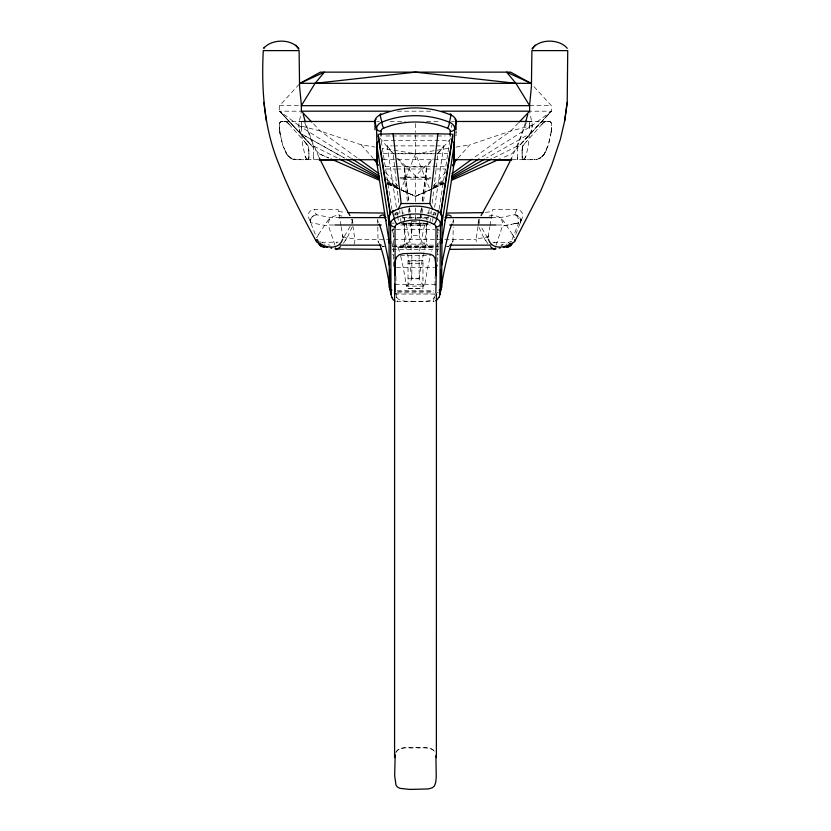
<?xml version="1.0" encoding="UTF-8"?>
<svg xmlns="http://www.w3.org/2000/svg" width="831" height="831" viewBox="0 0 831 831"><rect width="100%" height="100%" fill="white"/><g stroke="black" fill="none" stroke-linecap="round" stroke-linejoin="round"><path stroke-width="0.62" stroke-dasharray="4.16 3.12" d="M301.279 128.047L301.341 123.694M313.661 156.592L313.63 157.89M435.049 294.06L395.951 294.06L395.951 293.114M435.049 285.646L435.049 276.578M437.646 228.421L437.511 266.346M529.721 128.047L529.669 123.777M522.117 151.013L522.128 149.902M522.117 152.374L522.117 150.608M522.117 152.177L522.107 153.569M522.076 156.041L522.159 157.921M522.128 150.307L522.419 146.983M529.721 126.115L529.679 128.358M451.638 127.507L451.659 125.221M522.107 153.538L522.419 158.711L522.18 158.015L523.395 159.459L525.909 159.718M456.074 131.807L456.011 135.858L456.094 131.329M452.853 241.914A5.962 5.682 0 0 0 452.988 240.813L453.207 227.029M453.279 223.259L453.321 220.755A6.066 5.775 0 0 0 453.072 219.052M522.128 149.684L522.709 146.256L525.244 142.901M478.022 223.186L479.144 219.135M488.285 236.825L488.368 235.339M551.555 127.216L551.337 130.145L551.462 123.777M529.42 134.071L527.945 147.845L525.794 156.477A14.085 5.443 90 0 1 524.943 158.087L522.886 159.594M551.504 128.047L551.41 129.304M429.98 222.261L430.416 218.449M431.009 213.38L431.299 210.845M432.182 203.242L437.895 153.787L451.171 137.956M517.484 146.983L517.37 157.921M551.13 132.087L551.337 130.145L550.922 133.677M551.13 132.139L548.46 144.698L544.066 154.389L548.221 145.425L550.901 133.843M422.366 200.655L426.677 166.927L433.211 158.898M427.529 221.077L424.361 244.044L421.026 240.523L419.229 236.461L419.146 225.544L419.967 219.176M420.133 217.899L420.621 214.076M420.787 212.798L421.442 207.708M422.262 201.331L426.677 166.927L404.323 166.927L397.789 158.898M421.473 207.615L420.06 218.584M420.787 222.885L419.146 235.63L411.854 235.63L410.213 222.885M421.442 217.784L421.93 213.962M422.096 212.694L422.584 208.872M423.571 201.227L426.677 177.013L426.677 166.927M402.723 224.37L411.854 225.544L419.146 225.544L419.894 219.851M517.495 146.9L517.526 146.734A5.485 2.119 -90 0 1 517.713 145.778L526.324 122.583M427.705 219.799L428.412 214.689M428.588 213.422L429.118 209.589M477.97 226.624L476.184 238.944L488.088 236.939L488.202 236.316M478.147 225.398L479.04 219.239M310.503 220.433L310.669 222.646L328.588 226.167L334.935 245.155M432.546 221.316L433.315 216.195M433.502 214.917L433.886 212.362M434.644 207.251L443.796 145.882L436.078 145.882M400.698 256.27A254.057 19.186 87.8 0 1 405.902 283.122L406.359 286.093L424.641 286.093L425.098 283.111A254.057 19.186 -87.8 0 1 430.302 256.27M488.088 236.97L489.843 226.78M308.852 157.89L308.935 156.737L308.581 158.711L308.82 158.015L307.428 159.521A2.348 2.181 -90 0 0 308.966 157.952M439.1 209.267L449.8 140.709L381.2 140.709L391.9 209.267M437.397 236.523L438.581 228.899M490.061 225.513L492.835 209.485L516.799 209.485C520.85 209.37 523.946 213.931 522.346 217.66L514.555 237.251M279.559 123.694L279.87 132.087M494.123 243.057L494.248 242.33L508.479 242.33L511.834 241.302M493.78 157.848L520.435 144.532L530.812 133.272L532.339 125.388L529.627 111.188L551.358 111.188L551.358 105.672L530.988 83.318M520.435 144.532L530.78 133.272L532.339 125.388L551.358 111.188L511.865 153.777L502.391 157.932M396.771 301.362A5.817 4.446 -0.1 0 0 397.561 301.404L433.439 301.393L435.049 294.236M525.41 122.739L519.801 138.964L512.27 156.685M279.642 123.3L280.722 121.845L282.852 121.482M522.45 146.9L522.512 146.734A5.495 5.09 90 0 1 522.979 145.778L525.981 142.07M352.24 226.811L348.054 235.973L343.099 243.847M496.065 245.155L502.412 226.167L503.534 225.918M435.361 295.265C432.608 303.284 422.075 300.749 415.531 301.352M520.206 223.02L521.442 219.55L520.227 222.957M516.799 209.485L514.763 214.699A5.973 3.989 80 0 1 518.679 222.937L511.553 240.834M395.67 752.855C399.41 745.251 410.099 748.596 416.809 747.64C422.75 748.357 432.245 745.885 435.299 752.834M508.219 242.974L508.479 242.33M399.296 251.315A254.057 19.186 87.8 0 0 398.371 248.604L397.831 247.223L433.169 247.223L432.629 248.594A254.057 19.186 -87.8 0 0 431.705 251.315M351.648 223.404L352.375 220.807L351.856 219.135M316.808 237.759L318.429 234.685M395.192 214.658L396.387 212.435M546.372 150.234L544.378 153.943L544.949 153.039M350.142 226.437L343.39 237.978M478.978 219.363L479.352 223.404M345.353 240.564L346.745 238.279M396.023 751.972C400.095 745.698 409.392 748.741 415.49 747.64C421.587 748.731 430.884 745.677 434.945 751.951M524.943 158.077L524.912 158.119A14.085 5.443 -90 0 0 525.794 156.477M326.957 222.043C329.928 216.579 336.181 214.408 342.008 216.081M437.262 153.922L443.796 145.882M433.418 185.884L445.271 172.505M457.964 158.181L469.806 144.802L510.608 131.059L532.339 125.388L480.1 158.233M525.556 142.537L526.418 141.582M542.186 123.985L526.158 141.872M542.259 123.902C542.664 121.877 547.899 121.149 546.112 121.492M541.895 124.307L542.477 123.663M542.601 123.518L543.1 122.978M319.135 153.777L328.629 157.942L319.135 153.777L279.642 111.188L279.642 105.672L300.012 83.318M530.812 133.272L551.358 111.188L530.78 133.272L486.634 157.994M279.943 122.583L280.213 122.219M543.183 122.895L544.004 122.105A2.836 2.618 90 0 1 545.105 121.606A2.836 2.618 -90 0 0 544.087 122.032M518.388 122.926L510.608 131.059L473.982 157.713M542.176 156.529L544.025 154.441L542.279 156.425A14.034 12.995 90 0 1 540.202 158.087L538.852 158.773L543.007 155.698L539.267 158.586L536.504 159.448M415.5 201.59L415.5 175.954L433.418 158.222M433.18 187.422L444.689 179.039M433.304 187.65L443.1 181.49M433.429 187.806L443.629 182.093M540.254 158.035L537.387 159.261L532.006 159.708M433.512 187.972L443.941 182.758M402.152 246.547L397.893 247.233M432.546 188.73L415.5 196.355L400.729 189.748L415.5 196.355L445.759 182.872M433.595 188.149L443.079 183.973M431.071 178.769L427.882 178.904L426.677 177.013L404.323 177.013L403.16 178.894L399.929 178.769M400.687 247.15L399.638 247.316L433.107 247.233M503.42 225.939L511.543 224.266M303.211 121.471L281.325 121.627L282.447 121.492M504.438 225.72L510.525 224.463M500.958 245.207L503.004 244.792M501.311 245.135L503.15 244.761M511.387 224.287L513.631 223.861M513.579 223.871L520.331 222.646M506.089 244.2L507.107 244.002M514.597 223.674L518.679 222.937A5.973 1.153 21.7 0 0 520.31 222.77A5.973 5.848 21.7 0 0 514.763 214.699L500.304 217.597L492.056 217.597M448.335 148.344L415.5 153.777L382.665 148.344M455.918 147.097L469.806 144.802M281.325 121.627L281.989 121.513M488.992 216.081C494.819 214.408 501.072 216.579 504.043 222.043M545.261 121.575L545.78 121.513M419.146 225.544L428.277 224.37M522.709 159.625L522.159 159.666M485.418 212.352L492.482 211.541M340.939 225.513L338.165 209.485L314.201 209.485C310.15 209.37 307.055 213.941 308.654 217.66L316.445 237.251M321.524 242.247L338.144 242.205M306.213 159.687L307.345 159.531L306.037 159.697M298.942 121.627L302.65 121.482M282.53 121.482L283.132 121.471M532.1 159.708L530.521 159.718M305.278 159.718L306.753 159.645L305.154 159.718M429.087 179.112L401.913 179.112M318.429 159.697L300.043 159.718L300.677 159.718M531.019 159.718L512.571 159.697M279.642 105.672L301.373 105.672M529.627 105.672L551.358 105.672M397.343 111.188L433.657 111.188M527.789 121.471L547.525 121.471M376.744 121.471L379.362 121.471M390.186 121.471L405.175 121.471M426.532 121.471L440.814 121.471M451.638 121.471L454.256 121.471M385.896 135.983L391.048 135.983M392.336 135.983L436.088 135.983M437.376 135.983L445.104 135.983M396.356 207.251L387.204 145.882L392.346 145.882M393.634 145.882L434.79 145.882M383.361 153.361L394.081 153.361M398.361 153.361L435.86 153.361M436.94 153.361L447.649 153.361M394.382 153.787L434.052 153.787M383.133 159.718L447.867 159.718M385.283 166.699L395.566 166.699M396.854 166.699L431.569 166.699M432.858 166.699L445.717 166.699M385.761 168.994L395.733 168.994M396.73 168.994L431.632 168.994M435.61 168.994L445.582 168.994M400.054 177.689L430.946 177.689M394.881 213.079L403.897 213.079M427.103 213.079L436.119 213.079M394.112 214.865L399.296 214.865M431.705 214.865L436.888 214.865M340.128 217.597L330.696 217.597L316.237 214.699L314.201 209.485M402.547 217.597L428.453 217.597M404.323 221.929L404.323 218.065L426.677 218.065L426.677 221.929M412.269 221.337L418.731 221.337M391.609 223.155L394.195 223.155M405.819 223.155L425.181 223.155M401.165 223.529L428.588 223.529M402.682 223.871L428.318 223.871M333.553 224.993L328.39 224.993A6.201 2.171 -84.7 0 1 330.707 217.753M400.656 224.993L430.344 224.993M497.447 224.993L502.61 224.993A6.201 2.171 84.8 0 0 500.304 217.753M396.345 229.574L434.655 229.574M404.084 244.106L426.916 244.106M392.938 245.155L438.062 245.155M392.97 246.381L438.03 246.381M382.011 246.443L384.587 246.443M392.315 246.443L438.685 246.443M446.413 246.443L448.989 246.443M392.325 249.373L438.675 249.373M400.365 255.564L430.635 255.564M408.031 260.996L422.969 260.996M408.031 263.676L422.969 263.676M396.449 267.499L434.551 267.499M408.031 278.8L422.969 278.8M395.161 284.555L435.839 284.555M408.031 288.45L422.969 288.45M397.208 290.819L433.792 290.819M397.779 291.255L433.221 291.255M397.208 292.855L433.792 292.855M525.722 159.718L523.572 159.521A2.348 2.181 -90 0 1 522.034 157.952M414.202 301.352C408.021 300.853 398.132 302.879 395.681 295.244M547.193 121.471L550.091 121.752L551.358 123.3M300.064 159.718L299.534 159.708M299.617 159.718L298.516 159.697M548.148 121.482L549.675 121.627L547.868 121.471M298.142 159.687L292.148 158.773L293.945 159.344L295.743 159.594L290.808 158.077M284.742 121.482L286.602 121.845L288.399 123.518M528.35 121.482L532.058 121.627M284.836 121.492L285.739 121.575M308.841 159.666L308.291 159.625M492.856 242.205L494.248 242.33M338.518 211.541L345.582 212.352M342.798 236.316L342.912 236.939L354.816 238.944L353.03 226.624M549.011 121.513L549.675 121.627M337.22 157.848L310.565 144.532L300.188 133.272L298.661 125.388L301.373 111.188L279.642 111.188L298.661 125.388L320.392 131.059L361.194 144.802L375.082 147.097M308.114 159.594L306.057 158.077M323.893 244.002L324.911 244.2M327.996 244.792L330.042 245.207M294.496 159.448C292.273 160.809 284.721 152.125 288.773 156.477A14.034 12.995 -90 0 0 290.798 158.087A14.034 12.995 90 0 1 288.783 156.477M430.313 247.15L431.362 247.316L428.848 246.547M387.921 183.973L399.773 189.188M387.007 183.651L399.545 189.208M387.651 183.942L404.022 191.203M396.19 187.713L399.597 189.239M319.592 241.561L320.527 241.987M387.059 182.758L397.488 187.972M290.746 158.035C295.098 160.757 285.428 153.901 288.824 156.529M350.9 158.233L298.661 125.388L300.22 133.272L310.565 144.532M387.9 181.49L397.696 187.65M357.018 157.713L320.392 131.059L312.612 122.926M386.311 179.039L397.82 187.422M286.913 122.032A2.836 2.618 90 0 0 285.895 121.606A2.836 2.618 -90 0 1 286.913 122.032L288.741 123.902M550.787 122.219L551.057 122.583M397.582 158.222L415.5 175.954M288.43 123.549L289.105 124.307M288.887 124.068L305.444 142.537M304.582 141.582L308.55 146.9M361.194 144.802L373.036 158.181M385.729 172.505L397.582 185.884M305.756 142.901L308.041 145.799A5.495 5.09 -90 0 1 308.498 146.723L308.883 151.013M379.829 137.956L393.105 153.787L398.818 203.242M387.204 145.882L393.738 153.922M487.901 243.847L482.946 235.973L478.76 226.811M280.047 133.511L282.779 145.425L287.183 154.722L282.904 145.789L280.109 133.895M484.255 238.279L485.647 240.564M286.082 153.091L286.622 153.943L284.628 150.234M487.61 237.978L480.858 226.437M512.571 234.685L514.192 237.759M434.613 212.435L435.808 214.658M377.793 227.019L378.032 240.803L378.749 242.247M352.022 219.363L352.978 223.186M318.73 156.685L311.199 138.964L305.59 122.739M305.206 156.477A14.085 5.443 90 0 0 306.057 158.087A14.085 5.443 -90 0 1 305.206 156.477L302.536 144.22L301.279 126.011M304.676 122.583L305.05 123.518M322.521 242.33L322.781 242.974M305.164 123.819L312.134 142.361M312.487 143.316L313.287 145.768A5.485 2.119 90 0 1 313.484 146.723L313.505 146.9M308.581 146.983L308.883 151.844M395.805 293.634L397.55 301.373M336.752 242.33L336.877 243.057M342.632 235.339L342.715 236.825M341.157 226.78L342.912 236.97M392.419 228.899L393.603 236.523M397.114 212.362L397.498 214.917M397.685 216.195L398.454 221.316M351.96 219.239L352.853 225.398M407.429 201.227L404.323 177.013L404.323 166.927L408.561 200.354M280.078 133.729L279.87 132.139M401.882 209.589L402.412 213.422M402.588 214.689L403.295 219.799M403.471 221.077L406.639 244.044L409.974 240.523L411.771 236.461L411.854 225.544L411.033 219.176M280.026 133.344L279.621 129.719M404.323 166.927L408.738 201.331M409.558 207.708L410.213 212.798M410.379 214.076L410.867 217.899M408.416 208.872L408.904 212.694M409.07 213.962L409.558 217.784M313.516 146.983L313.64 149.736M409.465 208.041L409.912 211.884M399.701 210.845L399.991 213.38M400.584 218.449L401.02 222.261M279.59 129.304L279.445 127.216M279.496 128.047L279.632 129.833M377.928 219.052A6.066 5.775 0 0 0 377.7 220.755L377.721 223.259M308.935 156.508L308.893 153.101M393.489 266.346L393.354 228.421M308.893 153.247L308.883 151.273M313.661 156.103L313.64 150.608M426.677 223.217L426.677 242.548A259.978 19.175 -87.8 0 0 423.883 252.333M419.146 255.107L419.146 277.876A259.978 19.175 -87.8 0 1 423.405 254.379M415.5 123.58L415.5 132.295M415.5 134.965L415.5 159.708M415.5 207.999L415.5 219.54M411.854 255.107L411.854 277.876A259.978 19.175 87.8 0 0 407.595 254.379M404.323 223.217L404.323 242.548A259.978 19.175 87.8 0 1 406.65 250.401M395.951 276.578L395.951 284.347M395.951 292.855L395.951 294.06M514.773 214.897A6.139 5.422 68.3 0 1 520.538 222.718M354.068 244.106A6.253 2.358 -85.8 0 0 354.91 239.525L476.142 239.546A6.253 2.379 85.9 0 0 476.911 244.106M512.519 234.685A69.752 41.83 32.6 0 0 511.834 233.532L505.155 223.518A64.839 36.263 34.8 0 0 504.126 222.022M318.481 234.685A69.752 41.83 -32.6 0 1 319.166 233.532L325.845 223.518A64.839 36.263 -34.8 0 1 326.874 222.022M393.717 255.013A6.004 4.571 0 0 1 392.637 254.452M438.363 254.452A6.004 4.571 0 0 1 437.283 255.013M391.619 230.789A4.498 3.428 0 0 1 393.707 229.74M437.293 229.74A4.498 3.428 0 0 1 439.381 230.789M434.218 301.331A5.817 4.415 0 0 1 433.439 301.373M419.624 250.837A287.433 21.201 -87.8 0 1 424.818 224.495M426.21 219.509A287.433 21.201 -87.8 0 1 426.677 218.065M404.323 218.065A287.433 21.201 87.8 0 1 404.79 219.509M406.182 224.495A287.433 21.201 87.8 0 1 411.376 250.837M452.303 242.153A261.225 23.393 -87.3 0 1 452.968 240.824M448.75 246.142A5.962 5.682 0 0 1 447.047 246.381M452.563 222.355A281.969 25.252 -87.3 0 1 453.321 220.797M437.335 251.544A287.723 25.231 -87.4 0 1 439.339 241.592M438.332 292.263A5.973 4.757 9.5 0 1 437.262 292.647M430.292 246.952A7.344 5.318 -76.9 0 1 426.802 244.221M404.188 244.21A7.344 5.298 77 0 1 400.708 246.952M406.359 286.103A11 6.212 -62.5 0 0 406.878 285.76L410.234 282.322L411.823 278.427L419.177 278.427L420.766 282.322L424.122 285.76A11 6.201 62.4 0 0 424.641 286.093M383.953 246.392A5.962 5.682 0 0 1 382.25 246.142M378.489 242.953A5.962 5.682 0 0 1 378.012 240.803M377.679 220.797A281.969 25.252 87.3 0 1 378.437 222.355M391.661 241.592A287.723 25.231 87.4 0 1 393.665 251.544M301.289 123.674A2.96 1.143 -90 0 1 301.601 122.157M313.682 157.952A2.358 0.914 90 0 1 313.266 159.386M279.434 123.674A2.95 2.732 -90 0 1 281.356 121.409M529.399 122.157A2.96 1.143 90 0 1 529.711 123.674M522.502 146.723A5.495 5.09 -90 0 1 522.979 145.778M549.644 121.409A2.95 2.732 90 0 1 551.566 123.674M310.649 219.623L310.524 221.981L310.649 219.623M415.5 153.777L400.958 189.707L415.5 196.355L430.043 189.707L415.5 153.777M535.164 159.604L534.229 159.645L535.257 159.594M422.969 260.633L408.031 260.633L408.031 288.637L422.969 288.627L422.969 260.633M283.942 121.471L284.618 121.482L284.015 121.471M344.346 157.994L300.188 133.272L279.642 111.188L300.22 133.272L344.366 157.994M397.561 187.806L387.371 182.093L397.571 187.806M316.227 214.897A6.139 5.422 -68.3 0 0 310.462 222.718A6.139 5.443 -69.6 0 1 316.227 214.886M487.87 236.939A6.17 5.588 70.7 0 0 487.859 237.874A6.17 5.63 74.4 0 1 487.859 236.939M343.141 237.874A6.17 5.588 -70.7 0 0 343.13 236.939A6.17 5.63 -74.4 0 1 343.161 237.874M517.318 157.952A2.358 0.914 90 0 0 517.734 159.386A2.358 0.914 -90 0 1 517.318 157.952"/><path stroke-width="1.25" d="M394.58 757.592L394.611 283.942M436.379 757.571L436.42 293.862M440.991 269.535L440.991 288.357A5.973 4.757 9.5 0 1 440.056 290.954M440.814 214.99A4.477 2.846 -5.6 0 1 442.092 217.306L441.635 286.955L439.931 294.392A8.736 8.705 -77.1 0 1 439.807 295.171L439.142 297.415M450.246 136.107L450.267 131.381A4.487 3.417 0 0 0 447.608 128.265C427.352 119.934 403.97 119.913 383.683 128.151A4.498 3.428 0 0 0 381.003 131.288L381.024 136.024M435.86 275.57L436.005 227.04A4.082 3.106 0 0 0 434.27 224.463L431.84 223.394M456.105 129.771L455.97 120.09A9.006 7.001 5.5 0 0 452.126 115.571C429.149 105.392 401.955 105.381 378.967 115.54A8.975 7.001 -6.2 0 0 375.02 120.588L374.989 129.802M439.931 294.392L440.44 224.256L442.082 217.306M509.31 244.709A54.732 32.638 34.2 0 0 511.387 243.95L514.524 241.686L540.794 190.715L551.722 165.089L560.364 139.338L564.623 121.16L567.209 102.41L567.729 50.608L531.902 50.608L531.414 86.704L529.492 106.368M567.209 102.41L564.623 121.16M432.816 209.09L429.835 203.533L437.895 133.791L451.576 134.134M435.828 293.063L436.337 269.182L434.997 258.171L433.294 255.699L430.79 254.328L421.161 253.175L403.191 253.632L399.327 254.681L396.491 257.184L395.203 261.412L394.746 267.53L395.078 291.951M395.203 754.745L394.652 775.541L396.003 785.139L397.384 786.999L399.94 788.349L409.818 789.419L428.183 788.951L432.338 787.778L434.468 785.929L435.756 782.355L436.233 776.933L435.911 755.67M440.575 213.64L452.822 134.165M440.773 214.18L452.822 135.983M441.635 225.367L454.318 144.116A4.498 3.428 0 0 0 453.487 142.153M441.635 243.4L454.318 162.159L454.318 144.116M316.195 239.65L316.725 242.039L319.634 243.93A54.732 32.638 -34.2 0 0 321.69 244.709M527.789 114.263L525.743 121.638M437.158 210.648A4.55 1.714 -61.4 0 1 438.55 211.728L436.607 218.543A4.529 1.652 -62.7 0 1 434.052 224.308M453.726 164.112L454.713 128.826L456.157 121.565A4.477 2.919 0.2 0 0 454.973 119.217M511.73 157.859L500.054 181.231L481.076 215.624M514.586 241.561L514.805 239.65M264.3 47.263L263.728 48.343C271.436 38.756 292.055 38.455 298.9 49.112L295.857 45.092M398.184 209.09L401.165 203.533L393.105 133.791L379.424 134.134M311.75 122.032L301.373 111.188L301.373 105.672L315.074 83.318L324.412 72.141L300.012 83.318L530.988 83.318L510.608 72.141L320.392 72.141L300.012 83.318M342.632 239.214C339.547 248.801 329.211 248.313 321.701 244.688M453.736 162.949L457.112 159.136M519.25 122.032L529.627 111.188L529.627 105.672L515.926 83.318L506.588 72.141L530.988 83.318M535.143 45.092L532.1 49.112C538.945 38.455 559.564 38.756 567.272 48.343M340.554 246.703L338.373 248.292M452.012 173.71L471.894 159.24M451.804 176.016L479.009 158.908M451.555 177.657L484.39 159.272M452.054 178.707L491.464 159.012M395.14 275.57L394.995 227.04A4.062 3.095 0 0 1 396.948 224.36L399.16 223.394M395.203 210.44L392.45 211.728L394.393 218.543A4.529 1.631 63.2 0 0 396.948 224.308M451.378 180.337L500.002 158.981M509.299 244.688C501.789 248.313 491.453 248.801 488.368 239.214M496.014 248.864L449.654 249.373M499.275 248.22L500.096 248.064M503.357 247.461L504.999 247.171M509.611 243.556L510.535 243.39A5.973 1.153 21.7 0 0 512.176 243.223A5.973 5.848 21.7 0 1 506.619 246.89L505.809 247.025M483.071 212.653L446.434 213.079M315.074 83.318L415.5 72.141L515.926 83.318M507.45 246.9L508.011 246.838A6.274 5.547 68.4 0 0 511.896 243.899M319.54 159.697L337.344 159.645M319.675 159.697L333.969 159.666M301.373 105.672L529.627 105.672M301.373 111.188L389.562 111.188M441.438 111.188L529.627 111.188M303.118 121.471L375.487 121.471M455.513 121.471L527.882 121.471M393.105 133.791L437.895 133.791M319.042 159.718L376.921 159.718M454.079 159.718L511.958 159.718M401.165 203.533L429.835 203.533M384.566 213.079L347.929 212.653M338.944 217.597L386.051 217.597M444.949 217.597L492.056 217.597M334.841 224.993L381.304 224.993M449.696 224.993L496.159 224.993M340.097 245.155L381.346 245.155M449.654 245.155L490.903 245.155M381.346 249.373L334.986 248.864M497.031 159.666L511.325 159.697M493.656 159.645L511.46 159.697M325.191 247.025L324.381 246.89A6.606 5.807 68.8 0 1 323.55 246.849M320.818 243.452L318.772 243.099L317.38 239.588M326.001 247.171L327.632 247.461M330.894 248.064L331.714 248.22M434.187 217.525L436.607 218.553A7.936 6.264 6.7 0 1 440.388 224.245A4.487 2.898 -6.7 0 1 436.005 227.008M330.998 158.981L379.622 180.337M435.797 210.44L438.55 211.728M339.536 159.012L378.946 178.707M346.61 159.272L379.445 177.657M351.991 158.908L379.196 176.016M492.627 248.292L490.446 246.703M359.106 159.24L378.988 173.71M373.888 159.136L377.575 164.133A6.825 6.783 71.7 0 0 378.074 165.504M349.924 215.624L330.946 181.231L319.27 157.859M316.414 241.561C302.806 216.704 289.479 191.566 279.278 165.089C263.978 128.982 261.339 89.364 263.271 50.608L299.098 50.608L299.586 86.704L301.508 106.368M391.858 297.415L391.172 295.171A8.736 8.715 88.5 0 1 391.069 294.392L389.365 286.955L388.918 217.306A4.477 2.898 6.9 0 1 390.123 214.949M305.257 121.638L303.211 114.263M388.918 217.306L390.56 224.256L391.069 294.392M377.264 162.938L376.568 128.784L374.937 121.586A4.477 2.919 -0.2 0 1 376.007 119.269M266.377 121.16L263.791 102.41M377.679 141.987A4.498 3.428 0 0 0 376.672 144.116L389.365 225.367M376.682 144.116L376.682 162.159L389.365 243.4M378.178 134.165L390.425 213.64M378.178 135.983L390.227 214.18M390.009 269.535L390.009 288.357A5.973 4.757 -9.5 0 0 390.944 290.954M495.463 248.054A6.326 2.223 84.7 0 1 493.562 249.269M510.535 243.39A5.973 3.989 80.1 0 1 506.619 246.89A6.606 5.807 -68.8 0 0 507.45 246.849M337.438 249.269A6.326 2.223 -84.7 0 1 335.537 248.043M318.99 243.649A6.274 5.547 -68.4 0 0 322.989 246.817L323.55 246.9A6.606 5.879 85.7 0 0 324.381 246.911M323.03 246.62A6.274 5.433 -50.2 0 1 318.948 244.002M390.934 289.967A5.848 4.726 -9.9 0 1 389.375 286.955A4.415 3.023 0 0 1 390.144 284.721M440.066 289.967A5.848 4.726 9.9 0 0 441.625 286.955A4.415 3.023 0 0 0 440.856 284.721M395.037 301.123A6.399 6.274 76.4 0 1 391.972 297.456M438.675 297.332A6.399 5.817 -48.4 0 1 435.756 300.708M451.628 243.649A261.225 23.393 -87.3 0 0 440.991 288.357A5.973 2.742 0 0 1 439.059 290.112M391.941 290.112A5.973 2.742 0 0 1 390.009 288.357L387.755 275.674A263.063 23.559 87.3 0 0 379.487 243.919M441.76 265.099A281.969 25.252 -87.3 0 1 451.815 224.121M444.917 220.641A287.723 25.231 -87.4 0 1 447.255 214.917A6.066 5.775 0 0 1 451.243 216.309M379.757 216.309A6.066 5.775 0 0 1 383.745 214.865A287.723 25.231 87.4 0 1 386.083 220.641M379.185 224.121A281.969 25.252 87.3 0 1 389.24 265.099M381.014 131.288A4.477 2.909 -0.5 0 1 376.568 128.784A8.933 6.949 -6.2 0 1 381.865 122.157C403.315 113.473 428.017 113.546 449.457 122.25L451.025 115.052A4.467 1.236 -70.1 0 0 449.862 114.252M383.693 128.161A4.477 1.195 71.1 0 1 381.855 122.147L380.079 115.01A4.467 1.236 70.2 0 1 381.284 114.252M447.608 128.254A4.477 1.205 -71 0 0 449.457 122.25A8.923 6.928 5.5 0 1 454.713 128.826A4.477 2.909 0.4 0 1 450.267 131.381M377.71 156.716A63.426 8.829 87.7 0 1 376.755 150.733M455.326 159.552A62.927 9.588 -89.9 0 1 454.37 164.455M453.29 164.029A6.752 6.222 -47 0 1 452.469 165.93M394.995 227.008A4.487 2.898 6.7 0 1 390.57 224.256A7.936 6.264 -6.7 0 1 394.372 218.522L396.813 217.525A40.314 30.674 0 0 1 434.26 217.421M388.97 217.296A7.978 6.316 -6.8 0 1 392.419 211.697A4.55 1.714 60.6 0 1 393.863 210.71M395.078 210.274A41.072 31.256 0 0 1 435.922 210.274M438.581 211.697A7.978 6.316 6.8 0 1 442.03 217.296M399.046 223.238A34.123 25.969 0 0 1 431.954 223.238M377.918 164.912A6.004 4.571 0 0 1 376.661 162.159M454.339 162.159A6.004 4.571 0 0 1 453.082 164.912"/></g></svg>
